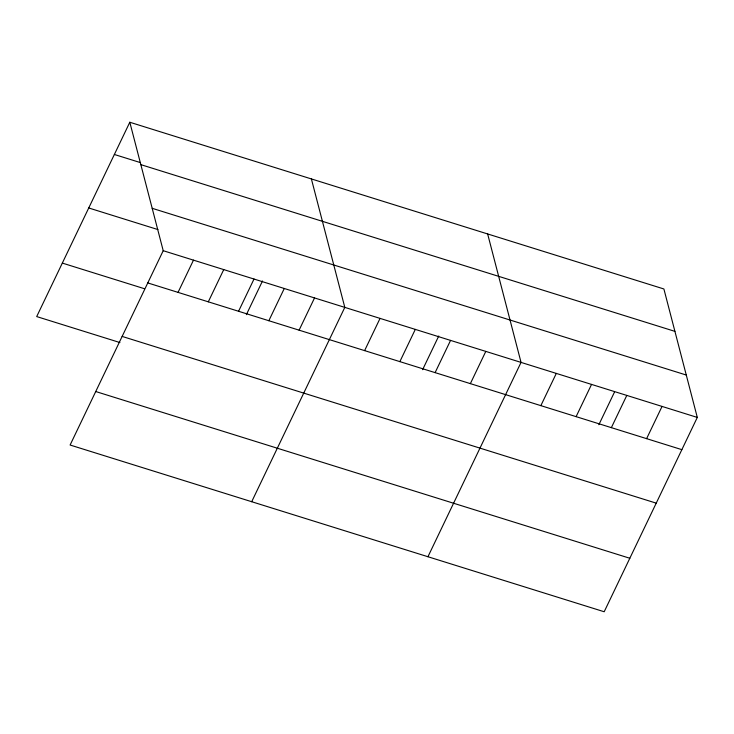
<?xml version="1.0" encoding="UTF-8"?>
<svg xmlns="http://www.w3.org/2000/svg" width="734" height="734" viewBox="0 0 734 734"><rect width="100%" height="100%" fill="white"/><g stroke="black" fill="none" stroke-linecap="round" stroke-linejoin="round"><path stroke-width="1.1" d="M129.808 122.248L163.214 250.698L70.106 445.024L604.192 611.752L697.3 417.426L663.894 288.976L129.808 122.248L36.7 316.574L119.926 342.558M178.041 292.371L193.482 260.148M208.3 301.821L223.742 269.598M238.568 311.271L254.01 279.039M246.367 314.666L262.497 280.984M268.837 320.721L284.278 288.49M299.096 330.162L314.537 297.94M251.698 501.707L344.806 307.381L311.39 178.94M364.614 350.613L380.056 318.391M399.865 361.623L415.306 329.392M422.61 369.688L438.748 336.007M435.115 372.624L450.557 340.402M470.366 383.634L485.798 351.402M427.95 556.73L521.048 362.403L487.642 233.953M540.857 405.636L556.299 373.413M576.107 416.646L591.549 384.414M598.861 424.711L614.505 392.048M611.358 427.647L626.799 395.415M646.608 438.648L662.05 406.425M114.366 154.479L140.304 162.572M140.827 164.636L674.913 331.364M152.186 208.309L686.272 375.037M88.731 207.97L157.911 229.568M163.214 250.698L697.3 417.426M147.773 282.929L681.858 449.658M62.326 263.084L144.479 288.728M122.147 336.42L656.233 503.148M95.741 391.534L629.827 558.262"/></g></svg>
